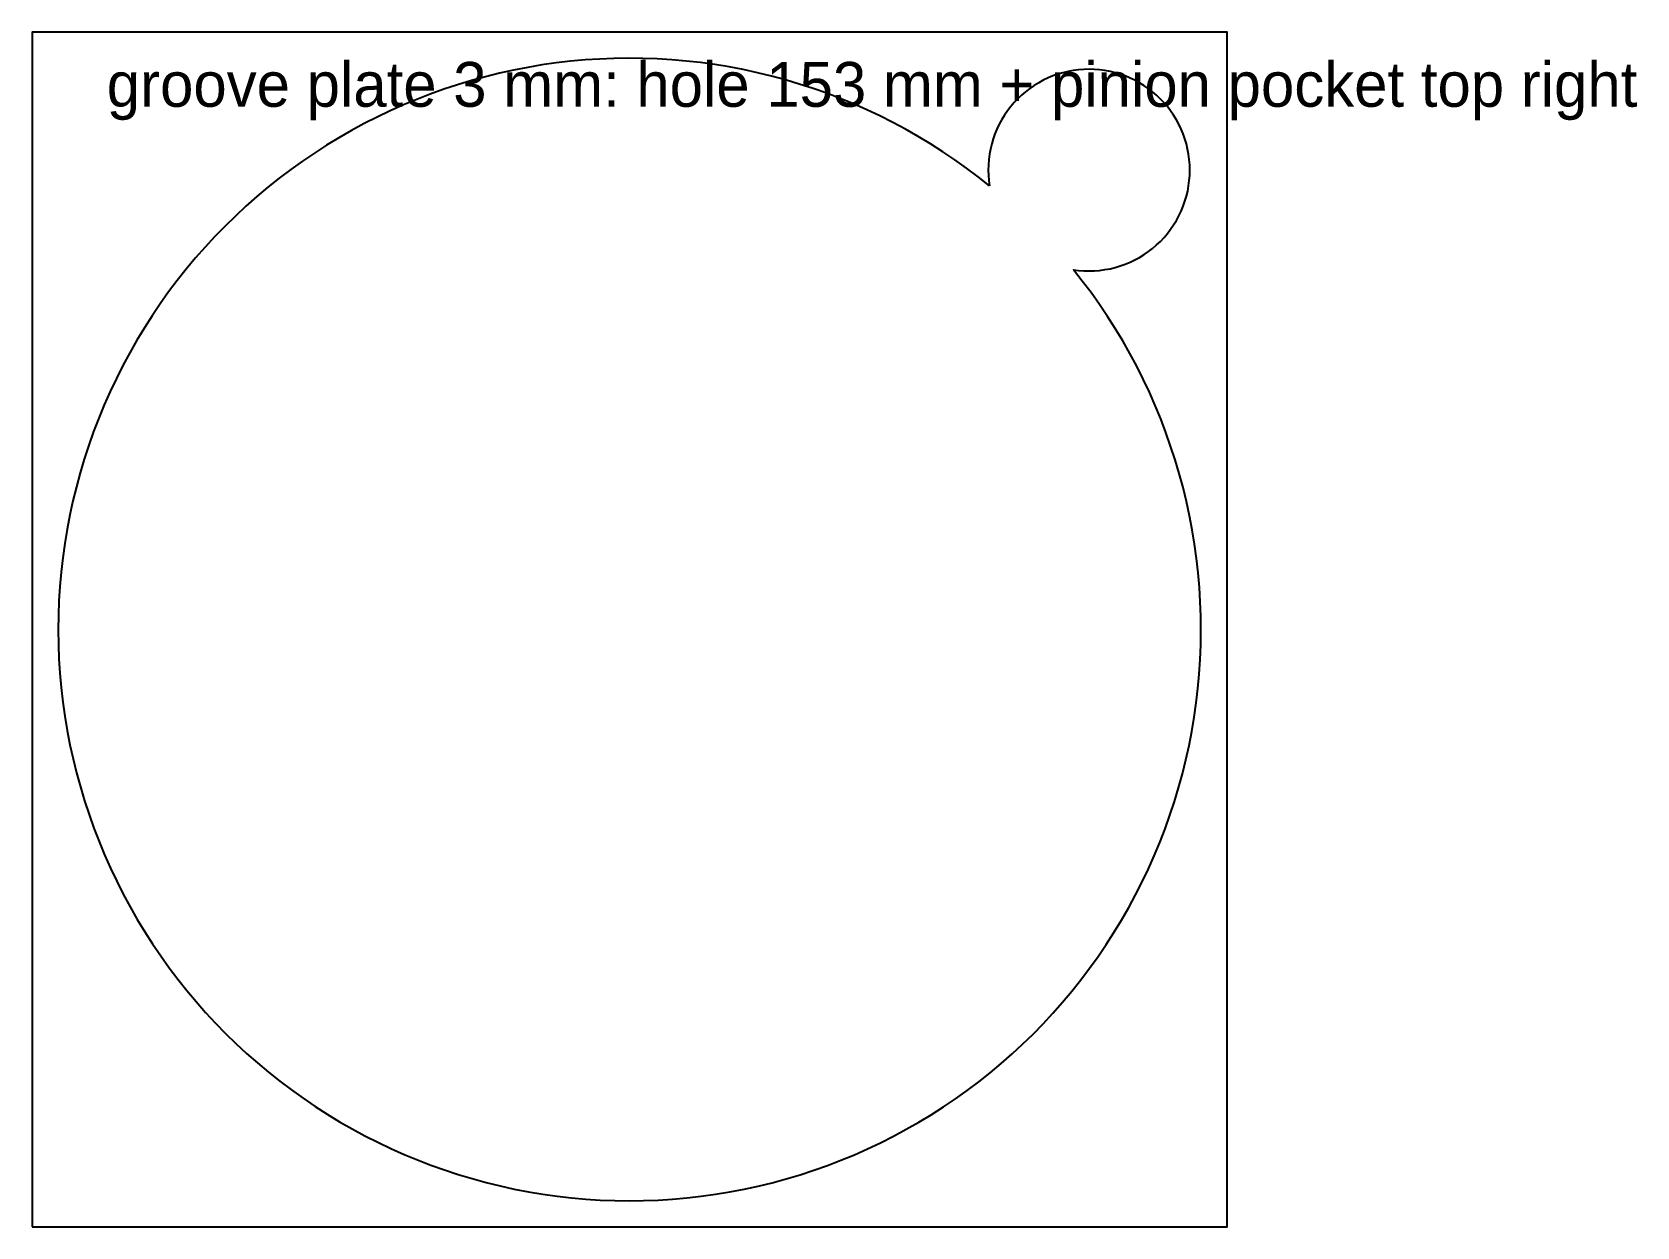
# Model space of a CAD drawing. Header units: metres. Extents: x 0 to 215, y 0 to 160.
import ezdxf

# ---------------------------------------------------------------- set-up
doc = ezdxf.new("R2010")
doc.units = ezdxf.units.M
doc.layers.add('CUT', color=1, linetype='CONTINUOUS')
doc.layers.add('MARK', color=5, linetype='CONTINUOUS')

msp = doc.modelspace()

# ---------------------------------------------------------------- linework, layer by layer
at = {"layer": 'CUT'}
for points in [[(0, 0), (160, 0), (160, 160), (0, 160)], [(128.1824, 139.4198), (126.663, 140.6202), (125.1138, 141.7818), (123.5356, 142.9039), (121.9296, 143.9856), (120.2967, 145.0264), (118.6379, 146.0255), (116.9544, 146.9822), (115.2473, 147.8961), (113.5175, 148.7665), (111.7663, 149.5928), (109.9947, 150.3745), (108.2039, 151.1111), (106.3951, 151.8022), (104.5693, 152.4472), (102.7278, 153.0459), (100.8717, 153.5977), (99.0023, 154.1024), (97.1206, 154.5596), (95.228, 154.969), (93.3257, 155.3304), (91.4148, 155.6436), (89.4966, 155.9083), (87.5723, 156.1243), (85.6432, 156.2916), (83.7104, 156.41), (81.7753, 156.4794), (79.839, 156.4998), (77.9028, 156.4712), (75.968, 156.3937), (74.0358, 156.2671), (72.1074, 156.0918), (70.184, 155.8676), (68.2669, 155.5949), (66.3574, 155.2737), (64.4566, 154.9043), (62.5657, 154.4869), (60.686, 154.0218), (58.8187, 153.5092), (56.965, 152.9496), (55.126, 152.3432), (53.3029, 151.6904), (51.497, 150.9918), (49.7093, 150.2476), (47.9411, 149.4584), (46.1933, 148.6248), (44.4673, 147.7471), (42.764, 146.8261), (41.0845, 145.8622), (39.43, 144.8562), (37.8015, 143.8086), (36.2, 142.7201), (34.6266, 141.5914), (33.0822, 140.4233), (31.5679, 139.2164), (30.0847, 137.9716), (28.6334, 136.6897), (27.215, 135.3715), (25.8305, 134.0177), (24.4807, 132.6294), (23.1664, 131.2073), (21.8885, 129.7525), (20.6479, 128.2657), (19.4453, 126.748), (18.2815, 125.2004), (17.1573, 123.6238), (16.0733, 122.0193), (15.0302, 120.3879), (14.0288, 118.7305), (13.0697, 117.0484), (12.1534, 115.3425), (11.2806, 113.614), (10.4519, 111.8639), (9.6677, 110.0934), (8.9285, 108.3037), (8.2349, 106.4958), (7.5873, 104.6709), (6.9861, 102.8302), (6.4317, 100.9749), (5.9243, 99.1062), (5.4645, 97.2252), (5.0524, 95.3332), (4.6883, 93.4314), (4.3725, 91.5209), (4.1051, 89.6031), (3.8864, 87.6791), (3.7164, 85.7502), (3.5953, 83.8176), (3.5232, 81.8826), (3.5, 79.9463), (3.5259, 78.0101), (3.6007, 76.0752), (3.7246, 74.1428), (3.8972, 72.2141), (4.1187, 70.2905), (4.3887, 68.373), (4.7072, 66.463), (5.074, 64.5617), (5.4887, 62.6702), (5.9512, 60.7899), (6.4612, 58.9219), (7.0182, 57.0673), (7.622, 55.2275), (8.2722, 53.4036), (8.9683, 51.5966), (9.71, 49.8079), (10.4967, 48.0385), (11.3279, 46.2896), (12.2031, 44.5623), (13.1217, 42.8578), (14.0832, 41.177), (15.087, 39.521), (16.1323, 37.891), (17.2185, 36.288), (18.345, 34.713), (19.511, 33.167), (20.7157, 31.6511), (21.9584, 30.1661), (23.2383, 28.713), (24.5545, 27.2928), (25.9063, 25.9063), (27.2928, 24.5545), (28.713, 23.2383), (30.1661, 21.9584), (31.6511, 20.7157), (33.167, 19.511), (34.713, 18.345), (36.288, 17.2185), (37.891, 16.1323), (39.521, 15.087), (41.177, 14.0832), (42.8578, 13.1217), (44.5623, 12.2031), (46.2896, 11.3279), (48.0385, 10.4967), (49.8079, 9.71), (51.5966, 8.9683), (53.4036, 8.2722), (55.2275, 7.622), (57.0673, 7.0182), (58.9219, 6.4612), (60.7899, 5.9512), (62.6702, 5.4887), (64.5617, 5.074), (66.463, 4.7072), (68.373, 4.3887), (70.2905, 4.1187), (72.2141, 3.8972), (74.1428, 3.7246), (76.0752, 3.6007), (78.0101, 3.5259), (79.9463, 3.5), (81.8826, 3.5232), (83.8176, 3.5953), (85.7502, 3.7164), (87.6791, 3.8864), (89.6031, 4.1051), (91.5209, 4.3725), (93.4314, 4.6883), (95.3332, 5.0524), (97.2252, 5.4645), (99.1062, 5.9243), (100.9749, 6.4317), (102.8302, 6.9861), (104.6709, 7.5873), (106.4958, 8.2349), (108.3037, 8.9285), (110.0934, 9.6677), (111.8639, 10.4519), (113.614, 11.2806), (115.3425, 12.1534), (117.0484, 13.0697), (118.7305, 14.0288), (120.3879, 15.0302), (122.0193, 16.0733), (123.6238, 17.1573), (125.2004, 18.2815), (126.748, 19.4453), (128.2657, 20.6479), (129.7525, 21.8885), (131.2073, 23.1664), (132.6294, 24.4807), (134.0177, 25.8305), (135.3715, 27.215), (136.6897, 28.6334), (137.9716, 30.0847), (139.2164, 31.5679), (140.4233, 33.0822), (141.5914, 34.6266), (142.7201, 36.2), (143.8086, 37.8015), (144.8562, 39.43), (145.8622, 41.0845), (146.8261, 42.764), (147.7471, 44.4673), (148.6248, 46.1933), (149.4584, 47.9411), (150.2476, 49.7093), (150.9918, 51.497), (151.6904, 53.3029), (152.3432, 55.126), (152.9496, 56.965), (153.5092, 58.8187), (154.0218, 60.686), (154.4869, 62.5657), (154.9043, 64.4566), (155.2737, 66.3574), (155.5949, 68.2669), (155.8676, 70.184), (156.0918, 72.1074), (156.2671, 74.0358), (156.3937, 75.968), (156.4712, 77.9028), (156.4998, 79.839), (156.4794, 81.7753), (156.41, 83.7104), (156.2916, 85.6432), (156.1243, 87.5723), (155.9083, 89.4966), (155.6436, 91.4148), (155.3304, 93.3257), (154.969, 95.228), (154.5596, 97.1206), (154.1024, 99.0023), (153.5977, 100.8717), (153.0459, 102.7278), (152.4472, 104.5693), (151.8022, 106.3951), (151.1111, 108.2039), (150.3745, 109.9947), (149.5928, 111.7663), (148.7665, 113.5175), (147.8961, 115.2473), (146.9822, 116.9544), (146.0255, 118.6379), (145.0264, 120.2967), (143.9856, 121.9296), (142.9039, 123.5356), (141.7818, 125.1138), (140.6202, 126.663), (139.4198, 128.1824), (140.1203, 128.0909), (140.8247, 128.0361), (141.5309, 128.0183), (142.2372, 128.0374), (142.9414, 128.0935), (143.6418, 128.1863), (144.3364, 128.3157), (145.0232, 128.4812), (145.7004, 128.6824), (146.3662, 128.9188), (147.0187, 129.1897), (147.6562, 129.4943), (148.2768, 129.8319), (148.8789, 130.2014), (149.4609, 130.602), (150.0211, 131.0325), (150.558, 131.4917), (151.0702, 131.9783), (151.5562, 132.4911), (152.0147, 133.0286), (152.4445, 133.5893), (152.8443, 134.1718), (153.2131, 134.7744), (153.5499, 135.3954), (153.8538, 136.0333), (154.1238, 136.6861), (154.3594, 137.3522), (154.5597, 138.0297), (154.7244, 138.7167), (154.8529, 139.4114), (154.9448, 140.1119), (155, 140.8162), (155.0183, 141.5225), (154.9996, 142.2288), (154.944, 142.9331), (154.8516, 143.6335), (154.7226, 144.3281), (154.5576, 145.0151), (154.3568, 145.6924), (154.1208, 146.3584), (153.8504, 147.011), (153.5461, 147.6487), (153.2089, 148.2695), (152.8397, 148.8719), (152.4395, 149.4541), (152.0094, 150.0146), (151.5506, 150.5518), (151.0642, 151.0642), (150.5518, 151.5506), (150.0146, 152.0094), (149.4541, 152.4395), (148.8719, 152.8397), (148.2695, 153.2089), (147.6487, 153.5461), (147.011, 153.8504), (146.3584, 154.1208), (145.6924, 154.3568), (145.0151, 154.5576), (144.3281, 154.7226), (143.6335, 154.8516), (142.9331, 154.944), (142.2288, 154.9996), (141.5225, 155.0183), (140.8162, 155), (140.1119, 154.9448), (139.4114, 154.8529), (138.7167, 154.7244), (138.0297, 154.5597), (137.3522, 154.3594), (136.6861, 154.1238), (136.0333, 153.8538), (135.3954, 153.5499), (134.7744, 153.2131), (134.1718, 152.8443), (133.5893, 152.4445), (133.0286, 152.0147), (132.4911, 151.5562), (131.9783, 151.0702), (131.4917, 150.558), (131.0325, 150.0211), (130.602, 149.4609), (130.2014, 148.8789), (129.8319, 148.2768), (129.4943, 147.6562), (129.1897, 147.0187), (128.9188, 146.3662), (128.6824, 145.7004), (128.4812, 145.0232), (128.3157, 144.3364), (128.1863, 143.6418), (128.0935, 142.9414), (128.0374, 142.2372), (128.0183, 141.5309), (128.0361, 140.8247), (128.0909, 140.1203)]]:
    msp.add_lwpolyline(points, close=True, dxfattribs=at)

# ---------------------------------------------------------------- texts
at = {"layer": 'MARK'}
msp.add_text('groove plate 3 mm: hole 153 mm + pinion pocket top right', height=6, dxfattribs=at).set_placement((10, 150))

doc.saveas('drawing.dxf')
